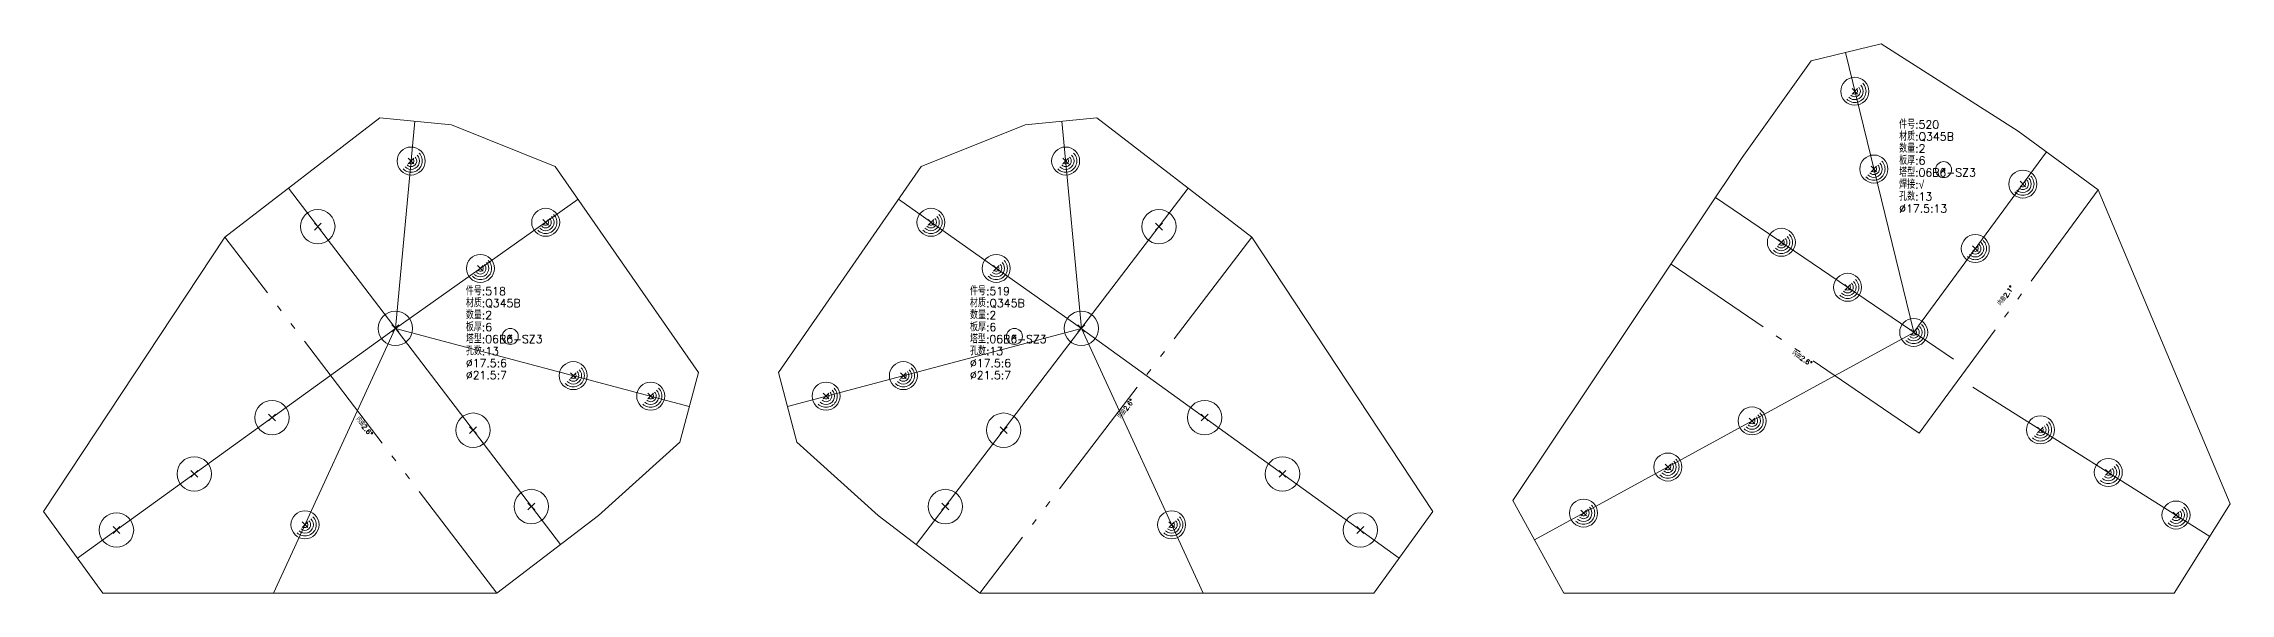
# Model space of a CAD drawing. Extents: x 0 to 24836, y -11 to 587.
# Drawn here: x 6309 to 7676, y 0 to 343 of the extents above; entities that cross this region are included whole.
import ezdxf
from ezdxf.enums import TextEntityAlignment as Align

# ---------------------------------------------------------------- set-up
doc = ezdxf.new("R2010")
doc.units = 0
doc.header["$LTSCALE"] = 20
doc.header["$MEASUREMENT"] = 0
doc.linetypes.add('制弯线', pattern=[5.9, 4, -0.5, 0.2, -0.5, 0.2, -0.5])
for name, color, linetype, lineweight in [('1', 7, 'CONTINUOUS', 25), ('2', 7, 'CONTINUOUS', 25), ('5', 7, 'CONTINUOUS', 25)]:
    doc.layers.add(name, color=color, linetype=linetype, lineweight=lineweight)
doc.styles.get("Standard").update_dxf_attribs({"font": 'simplex', "width": 0.7, "bigfont": 'gbhzfs.shx'})

# ---------------------------------------------------------------- blocks, each defined once
blk = doc.blocks.new('板孔21.5')
at = {"layer": '5', "color": 7, "linetype": 'Continuous', "lineweight": 13}
for p, q in [((-0.2, -0.2), (0.2, 0.2)), ((-0.2, 0.2), (0.2, -0.2))]:
    blk.add_line(p, q, dxfattribs=at)
blk.add_circle((0, 0), 1, dxfattribs=at)
blk = doc.blocks.new('板孔17.5')
at = {"layer": '5', "color": 7, "linetype": 'Continuous', "lineweight": 13}
for p, q in [((-0.2, -0.2), (0.2, 0.2)), ((-0.2, 0.2), (0.2, -0.2))]:
    blk.add_line(p, q, dxfattribs=at)
blk.add_circle((0, 0), 1, dxfattribs=at)
for radius in [0.8, 0.6, 0.4, 0.2]:
    blk.add_arc((0, 0), radius, 225, 45, dxfattribs=at)

msp = doc.modelspace()

# ---------------------------------------------------------------- linework, layer by layer
at = {"layer": '1', "color": 7, "linetype": 'Continuous', "lineweight": 18}
for p, q in [((7457.3, 343.4), (7413.6, 332.7)), ((7543, 288.8), (7457.3, 343.4)), ((7413.6, 332.7), (7370.6, 272.3)), ((6519.2, 297), (6422.5, 222.6)), ((6564, 292.8), (6519.2, 297)), ((6628.9, 266.7), (6564, 292.8)), ((6922.5, 292.8), (6857.6, 266.7)), ((6967.3, 297), (6922.5, 292.8)), ((7064.1, 222.6), (6967.3, 297)), ((7593, 252), (7543, 288.8)), ((6718.3, 138), (6628.9, 266.7)), ((6857.6, 266.7), (6768.3, 138)), ((7370.6, 272.3), (7227.3, 57.9)), ((7675.5, 55.9), (7593, 252)), ((6422.5, 222.6), (6309.2, 51.1)), ((7177.3, 51.1), (7064.1, 222.6)), ((6706.7, 94.5), (6718.3, 138)), ((6768.3, 138), (6779.8, 94.5)), ((6656, 48.6), (6706.7, 94.5)), ((6779.8, 94.5), (6830.6, 48.6)), ((7227.3, 57.9), (7259, 0)), ((7640.4, 0), (7675.5, 55.9)), ((6309.2, 51.1), (6346.2, 0)), ((6592.3, 0), (6656, 48.6)), ((6830.6, 48.6), (6894.2, 0)), ((7140.4, 0), (7177.3, 51.1)), ((6346.2, 0), (6592.3, 0)), ((6894.2, 0), (7140.4, 0)), ((7259, 0), (7640.4, 0))]:
    msp.add_line(p, q, dxfattribs=at)
at = {"layer": '2', "color": 9, "linetype": 'Continuous', "lineweight": 13}
for p, q in [((7477.7, 163.1), (7435, 337.9)), ((6529, 165.5), (6541.1, 295)), ((6957.6, 165.5), (6945.4, 295)), ((7477.7, 163.1), (7560.7, 275.8)), ((6632.1, 30.4), (6462.1, 253.1)), ((6529, 165.5), (6643.2, 246.2)), ((6957.6, 165.5), (6843.3, 246.2)), ((6854.4, 30.4), (7024.4, 253.1)), ((7502.5, 146.2), (7353.9, 247.3)), ((6529, 165.5), (6330.3, 21.9)), ((6528.9, 165.4), (6452.9, 0)), ((6529, 165.5), (6712.6, 116.8)), ((6957.6, 165.5), (6773.9, 116.8)), ((6957.5, 165.5), (7156.2, 21.9)), ((6957.7, 165.4), (7033.7, 0)), ((7477.7, 163), (7240.7, 33.3)), ((7514.6, 128.7), (7662.7, 35.5))]:
    msp.add_line(p, q, dxfattribs=at)
at = {"layer": '2', "color": 7, "linetype": 'Continuous', "lineweight": 13}
for p, q in [((7497.4, 265.7), (7495.4, 263.7)), ((7495.4, 265.7), (7497.4, 263.7)), ((6601.8, 161.5), (6599.8, 159.5)), ((6599.8, 161.5), (6601.8, 159.5)), ((6916.8, 161.5), (6914.8, 159.5)), ((6914.8, 161.5), (6916.8, 159.5))]:
    msp.add_line(p, q, dxfattribs=at)
at = {"layer": '2', "color": 190, "linetype": '制弯线', "lineweight": 13}
for p, q in [((7481.1, 100.1), (7593, 252)), ((6592.3, 0), (6422.5, 222.6)), ((7064.1, 222.6), (6894.2, 0)), ((7481.1, 100.1), (7326.1, 205.7))]:
    msp.add_line(p, q, dxfattribs=at)
at = {"layer": '2', "color": 7, "linetype": 'Continuous', "lineweight": 13}
for centre in [(7496.4, 264.7), (6600.8, 160.5), (6915.8, 160.5)]:
    msp.add_circle(centre, 5, dxfattribs=at)

# ---------------------------------------------------------------- block references
at = {"layer": '1', "color": 7, "linetype": 'Continuous', "lineweight": 13}
for name, p, xscale, yscale, zscale in [('板孔17.5', (7440.9, 313.7), 8.75, 8.75, 8.75), ('板孔17.5', (6538.8, 270.1), 8.75, 8.75, 8.75), ('板孔17.5', (6947.8, 270.1), 8.75, 8.75, 8.75), ('板孔17.5', (7452.8, 265.1), 8.75, 8.75, 8.75), ('板孔17.5', (7545.9, 255.7), 8.75, 8.75, 8.75), ('板孔21.5', (6480.5, 229.1), 10.75, 10.75, 10.75), ('板孔17.5', (6622.9, 231.8), 8.75, 8.75, 8.75), ('板孔17.5', (6863.6, 231.8), 8.75, 8.75, 8.75), ('板孔21.5', (7006.1, 229.1), 10.75, 10.75, 10.75), ('板孔17.5', (7395, 219.3), 8.75, 8.75, 8.75), ('板孔17.5', (7516.2, 215.4), 8.75, 8.75, 8.75), ('板孔17.5', (6582.1, 203), 8.75, 8.75, 8.75), ('板孔17.5', (6904.4, 203), 8.75, 8.75, 8.75), ('板孔17.5', (7436.4, 191.2), 8.75, 8.75, 8.75), ('板孔21.5', (6529, 165.5), 10.75, 10.75, 10.75), ('板孔21.5', (6957.6, 165.5), 10.75, 10.75, 10.75), ('板孔17.5', (7477.7, 163), 8.75, 8.75, 8.75), ('板孔17.5', (6640.1, 136), 8.75, 8.75, 8.75), ('板孔17.5', (6846.4, 136), 8.75, 8.75, 8.75), ('板孔17.5', (6688.5, 123.2), 8.75, 8.75, 8.75), ('板孔17.5', (6798.1, 123.2), 8.75, 8.75, 8.75), ('板孔21.5', (6451.9, 109.8), 10.75, 10.75, 10.75), ('板孔21.5', (6577.5, 101.9), 10.75, 10.75, 10.75), ('板孔21.5', (6909, 101.9), 10.75, 10.75, 10.75), ('板孔21.5', (7034.6, 109.8), 10.75, 10.75, 10.75), ('板孔17.5', (7376.7, 107.7), 8.75, 8.75, 8.75), ('板孔17.5', (7556.9, 102.1), 8.75, 8.75, 8.75), ('板孔21.5', (6403.3, 74.6), 10.75, 10.75, 10.75), ('板孔21.5', (7083.3, 74.6), 10.75, 10.75, 10.75), ('板孔17.5', (7324.1, 78.9), 8.75, 8.75, 8.75), ('板孔17.5', (7599.3, 75.5), 8.75, 8.75, 8.75), ('板孔21.5', (6613.9, 54.2), 10.75, 10.75, 10.75), ('板孔21.5', (6872.6, 54.2), 10.75, 10.75, 10.75), ('板孔17.5', (7271.4, 50.1), 8.75, 8.75, 8.75), ('板孔17.5', (7641.6, 48.9), 8.75, 8.75, 8.75), ('板孔21.5', (6354.7, 39.5), 10.75, 10.75, 10.75), ('板孔17.5', (6472.5, 42.8), 8.75, 8.75, 8.75), ('板孔17.5', (7014, 42.8), 8.75, 8.75, 8.75), ('板孔21.5', (7131.9, 39.5), 10.75, 10.75, 10.75)]:
    msp.add_blockref(name, p, dxfattribs=dict(at, xscale=xscale, yscale=yscale, zscale=zscale))

# ---------------------------------------------------------------- texts
at = {"layer": '2', "color": 7, "linetype": 'Continuous', "lineweight": 13}
for s, p in [('材质:Q345B', (7468.6, 281.4)), ('件号:520', (7468.6, 288.9)), ('数量:2', (7468.6, 273.9)), ('板厚:6', (7468.6, 266.4)), ('塔型:06B6-SZ3', (7468.6, 258.9)), ('焊接:√', (7468.6, 251.4)), ('孔数:13', (7468.6, 243.9)), ('%%c17.5:13', (7468.6, 236.4)), ('件号:518', (6573, 184.8)), ('件号:519', (6888, 184.8)), ('材质:Q345B', (6573, 177.3)), ('材质:Q345B', (6888, 177.3)), ('数量:2', (6573, 169.8)), ('板厚:6', (6573, 162.3)), ('板厚:6', (6888, 162.3)), ('数量:2', (6888, 169.8)), ('塔型:06B6-SZ3', (6573, 154.8)), ('孔数:13', (6573, 147.3)), ('孔数:13', (6888, 147.3)), ('塔型:06B6-SZ3', (6888, 154.8)), ('%%c17.5:6', (6573, 139.8)), ('%%c21.5:7', (6573, 132.3)), ('%%c17.5:6', (6888, 139.8)), ('%%c21.5:7', (6888, 132.3))]:
    msp.add_text(s, height=5, dxfattribs=at).set_placement(p, align=Align.BOTTOM_LEFT)
for s, rotation, p in [('内曲2.1%%d', 54, (7533, 179)), ('内曲2.6%%d', 327, (7400.8, 148.7)), ('内曲2.6%%d', 308, (6503.4, 108.3)), ('内曲2.6%%d', 53, (6983.1, 108.3))]:
    msp.add_text(s, height=3, rotation=rotation, dxfattribs=at).set_placement(p, align=Align.BOTTOM_LEFT)

doc.saveas('drawing.dxf')
